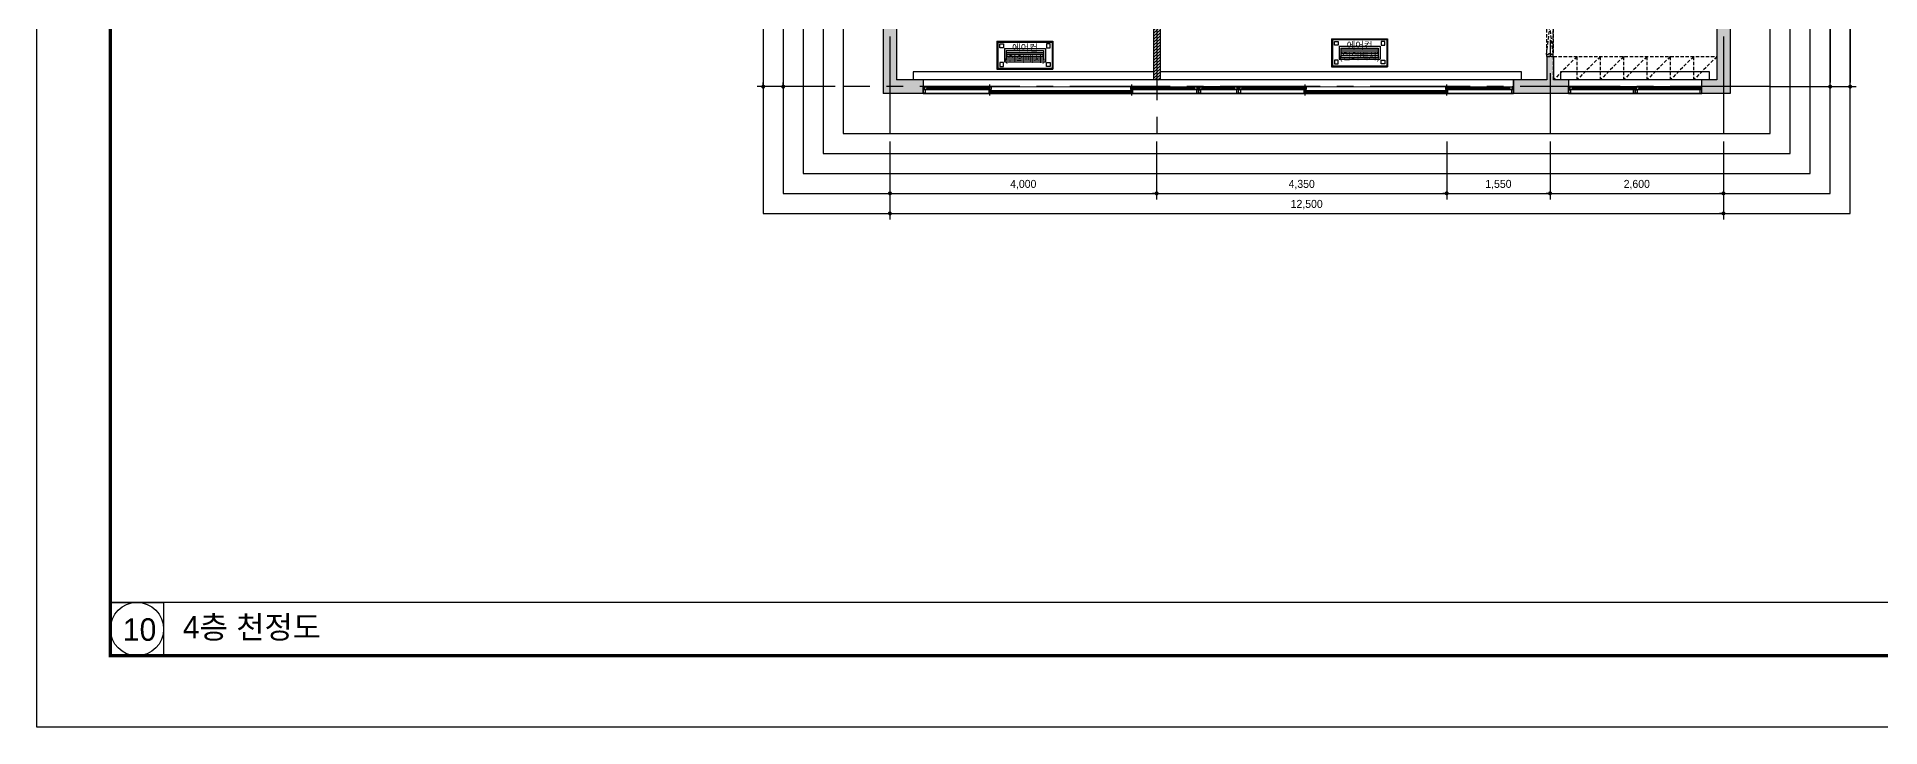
# Model space of a CAD drawing. Header units: millimetres. Extents: x -224448 to 1592092, y -164641 to 319001.
# Drawn here: x -180323 to -152682, y 75662 to 86008 of the extents above; entities that cross this region are included whole.
import ezdxf

# ---------------------------------------------------------------- set-up
doc = ezdxf.new("R2010")
doc.units = ezdxf.units.MM
doc.linetypes.add('CENTER2', pattern=[1.125, 0.75, -0.125, 0.125, -0.125])
doc.linetypes.add('HIDDEN', pattern=[9.525, 6.35, -3.175])
doc.layers.get('Defpoints').update_dxf_attribs({"color": 35})
for name, color, linetype in [('ARREA', 1, 'Continuous'), ('DIM', 3, 'Continuous'), ('I-LIGHT', 1, 'Continuous'), ('I_CON', 2, 'Continuous'), ('I_FORMAT', 7, 'Continuous'), ('I_FUR', 6, 'Continuous'), ('I_HAT', 8, 'Continuous'), ('I_TXT', 7, 'Continuous'), ('I_WALL', 3, 'Continuous'), ('I_WIN', 5, 'Continuous')]:
    doc.layers.add(name, color=color, linetype=linetype)
doc.layers.add('I_DIM', color=1, linetype='Continuous', lineweight=13)
doc.styles.add('HY울릉도', font='')
doc.styles.add('IABU-글꼴스타일', font='')
doc.styles.add('sim', font='')
doc.styles.get("Standard").update_dxf_attribs({"font": 'arial.ttf'})
doc.styles.get('HY울릉도').set_extended_font_data('HY울릉도L')
doc.styles.get('IABU-글꼴스타일').set_extended_font_data('HY울릉도L')
doc.styles.get('sim').set_extended_font_data('Pretendard Variable Light')
doc.dimstyles.new('IABC-100 (SUB)', dxfattribs={"dimscale": 60, "dimtxt": 2, "dimasz": 1, "dimexe": 1.5, "dimexo": 2, "dimgap": 1, "dimtad": 1, "dimdec": 0, "dimdsep": 46, "dimlunit": 6, "dimtxsty": 'IABU-글꼴스타일', "dimblk": '1234_Dot', "dimcen": 1, "dimclrd": 4, "dimclre": 4, "dimclrt": 7, "dimadec": 0, "dimazin": 0, "dimtfac": 1, "dimtdec": 0, "dimtix": 1, "dimtmove": 2, "dimatfit": 3, "dimldrblk": '1234_Dot', "dimfxl": 2, "dimtolj": 1, "dimtzin": 0, "dimarcsym": 0})
doc.dimstyles.new('ISO-25', dxfattribs={"dimtxt": 2.5, "dimasz": 2.5, "dimexe": 1.25, "dimexo": 0.625, "dimtad": 1, "dimtxsty": 'Standard', "dimcen": 2.5, "dimadec": 0, "dimazin": 0, "dimtfac": 1, "dimtmove": 0, "dimatfit": 3, "dimfxl": 1, "dimarcsym": 0})

# ---------------------------------------------------------------- blocks, each defined once
blk = doc.blocks.new('1234_Dot')
at = {"color": 0, "linetype": 'ByBlock', "lineweight": -2}
blk.add_line((-0.5, 0), (-1, 0), dxfattribs=at)
at = {"color": 0, "linetype": 'ByBlock', "const_width": 0.5}
blk.add_lwpolyline([(-0.25, 0, 1), (0.25, 0, 1)], format="xyb", close=True, dxfattribs=at)
blk = doc.blocks.new('*D1186')
at = {"layer": 'Defpoints', "color": 0, "lineweight": 211, "ltscale": 50, "transparency": 16777216}
for p in [(-154331, 94762), (-154331, 85262), (-153131, 85262)]:
    blk.add_point(p, dxfattribs=at)
at = {"layer": 'DIM', "color": 4, "lineweight": -2, "ltscale": 50, "transparency": 16777216}
for p, q in [((-154211, 94762), (-153041, 94762)), ((-153131, 94702), (-153131, 85322)), ((-154211, 85262), (-153041, 85262))]:
    blk.add_line(p, q, dxfattribs=at)
at = {"layer": 'DIM', "color": 4, "lineweight": -2, "ltscale": 50, "transparency": 16777216, "xscale": 60, "yscale": 60, "zscale": 60}
for p, rotation in [((-153131, 94762), 90), ((-153131, 85262), 270)]:
    blk.add_blockref('1234_Dot', p, dxfattribs=dict(at, rotation=rotation))
at = {"layer": 'DIM', "color": 7, "ltscale": 50, "transparency": 16777216, "insert": (-153262, 90012), "char_height": 120, "attachment_point": 5, "rotation": 90, "style": 'IABU-글꼴스타일'}
blk.add_mtext('\\A1;9,500', dxfattribs=at)
blk = doc.blocks.new('*D1188')
at = {"layer": 'Defpoints', "color": 0, "lineweight": 211, "ltscale": 50, "transparency": 16777216}
for p in [(-163531, 84562), (-159181, 84562), (-159181, 83662)]:
    blk.add_point(p, dxfattribs=at)
at = {"layer": 'DIM', "color": 4, "lineweight": -2, "ltscale": 50, "transparency": 16777216}
for p, q in [((-163531, 84442), (-163531, 83572)), ((-159181, 84442), (-159181, 83572)), ((-163471, 83662), (-159241, 83662))]:
    blk.add_line(p, q, dxfattribs=at)
at = {"layer": 'DIM', "color": 4, "lineweight": -2, "ltscale": 50, "transparency": 16777216, "xscale": 60, "yscale": 60, "zscale": 60, "rotation": 180}
blk.add_blockref('1234_Dot', (-163531, 83662), dxfattribs=at)
at = {"layer": 'DIM', "color": 4, "lineweight": -2, "ltscale": 50, "transparency": 16777216, "xscale": 60, "yscale": 60, "zscale": 60}
blk.add_blockref('1234_Dot', (-159181, 83662), dxfattribs=at)
at = {"layer": 'DIM', "color": 7, "ltscale": 50, "transparency": 16777216, "insert": (-161356, 83793), "char_height": 120, "attachment_point": 5, "style": 'IABU-글꼴스타일'}
blk.add_mtext('\\A1;4,350', dxfattribs=at)
blk = doc.blocks.new('J20')
at = {"layer": 'I-LIGHT', "color": 144}
for p, q in [((33370, 27039), (33370, 26619)), ((33370, 27039), (34210, 27039)), ((33384, 27025), (33384, 26633)), ((33384, 27025), (34196, 27025)), ((33482, 26927), (33482, 26731)), ((33482, 26927), (34098, 26927)), ((33510, 26899), (33510, 26759)), ((33510, 26899), (34070, 26899)), ((33510, 26899), (34070, 26899)), ((33510, 26871), (34070, 26871)), ((33510, 26843), (34070, 26843)), ((33510, 26815), (34070, 26815)), ((34070, 26899), (34070, 26759)), ((34098, 26927), (34098, 26731)), ((34196, 27025), (34196, 26633)), ((34210, 27039), (34210, 26619)), ((33370, 26619), (34210, 26619)), ((33384, 26633), (34196, 26633)), ((33482, 26731), (34098, 26731)), ((33510, 26787), (34070, 26787)), ((33510, 26759), (34070, 26759)), ((33510, 26759), (34070, 26759)), ((33510, 26759), (34070, 26759)), ((33510, 26759), (34070, 26759)), ((33510, 26731), (34070, 26731))]:
    blk.add_line(p, q, dxfattribs=at)
for points in [[(33468, 26941), (33412, 26941), (33412, 26997), (33468, 26997)], [(34112, 26941), (34168, 26941), (34168, 26997), (34112, 26997)], [(33468, 26717), (33412, 26717), (33412, 26661), (33468, 26661)], [(34112, 26717), (34168, 26717), (34168, 26661), (34112, 26661)]]:
    blk.add_lwpolyline(points, close=True, dxfattribs=at)
blk = doc.blocks.new('win11')
at = {"layer": 'I_WIN', "linetype": 'Continuous'}
for p, q in [((-132830, -160207), (-132860, -160207)), ((-132860, -160207), (-132860, -160298)), ((-132860, -160298), (-132860, -160307)), ((-132860, -160307), (-128735, -160306)), ((-132860, -160307), (-132843, -160307)), ((-132843, -160307), (-132843, -160258)), ((-132843, -160258), (-132830, -160258)), ((-132840, -160262), (-131860, -160262)), ((-132840, -160302), (-132840, -160262)), ((-132840, -160262), (-132802, -160262)), ((-132840, -160302), (-131860, -160302)), ((-132802, -160302), (-132840, -160302)), ((-132830, -160207), (-128765, -160207)), ((-132830, -160255), (-132830, -160207)), ((-132830, -160258), (-132830, -160255)), ((-132802, -160276), (-132807, -160278)), ((-132807, -160278), (-132807, -160285)), ((-132807, -160285), (-132802, -160286)), ((-132805, -160279), (-132805, -160283)), ((-132802, -160262), (-132802, -160276)), ((-132802, -160276), (-132799, -160277)), ((-132802, -160279), (-131860, -160279)), ((-131860, -160283), (-132802, -160283)), ((-132802, -160287), (-132799, -160286)), ((-132802, -160286), (-132802, -160302)), ((-132799, -160277), (-132798, -160278)), ((-132799, -160286), (-132798, -160285)), ((-132798, -160278), (-132798, -160279)), ((-132798, -160285), (-132798, -160283)), ((-131881, -160278), (-131882, -160279)), ((-131881, -160285), (-131882, -160283)), ((-131878, -160276), (-131881, -160277)), ((-131881, -160277), (-131881, -160278)), ((-131881, -160286), (-131881, -160285)), ((-131878, -160287), (-131881, -160286)), ((-131878, -160211), (-129735, -160211)), ((-131878, -160251), (-131878, -160211)), ((-131878, -160211), (-131843, -160211)), ((-131878, -160229), (-129735, -160229)), ((-129735, -160233), (-131878, -160233)), ((-131878, -160251), (-129735, -160251)), ((-131843, -160251), (-131878, -160251)), ((-131843, -160262), (-131878, -160262)), ((-131878, -160262), (-131878, -160276)), ((-131878, -160276), (-131872, -160278)), ((-131872, -160285), (-131878, -160286)), ((-131878, -160286), (-131878, -160302)), ((-131878, -160302), (-131843, -160302)), ((-131872, -160278), (-131872, -160285)), ((-131872, -160279), (-131872, -160283)), ((-131860, -160176), (-131860, -160341)), ((-131843, -160226), (-131848, -160228)), ((-131848, -160228), (-131848, -160234)), ((-131848, -160233), (-131848, -160229)), ((-131848, -160234), (-131843, -160236)), ((-131843, -160211), (-131843, -160226)), ((-131843, -160225), (-131840, -160227)), ((-131843, -160237), (-131840, -160235)), ((-131843, -160236), (-131843, -160251)), ((-131843, -160302), (-131843, -160262)), ((-131840, -160227), (-131840, -160228)), ((-131840, -160228), (-131839, -160229)), ((-131840, -160234), (-131839, -160233)), ((-131840, -160235), (-131840, -160234)), ((-129756, -160228), (-129757, -160229)), ((-129756, -160235), (-129757, -160233)), ((-129753, -160225), (-129756, -160227)), ((-129756, -160227), (-129756, -160228)), ((-129756, -160236), (-129756, -160235)), ((-129753, -160237), (-129756, -160236)), ((-129753, -160226), (-129753, -160211)), ((-129753, -160211), (-129718, -160211)), ((-129747, -160228), (-129753, -160226)), ((-129753, -160236), (-129747, -160234)), ((-129753, -160251), (-129753, -160236)), ((-129718, -160251), (-129753, -160251)), ((-129753, -160302), (-129753, -160262)), ((-129753, -160262), (-129718, -160262)), ((-129718, -160302), (-129753, -160302)), ((-129753, -160302), (-128735, -160302)), ((-129747, -160234), (-129747, -160228)), ((-129747, -160229), (-129747, -160233)), ((-129735, -160173), (-129735, -160341)), ((-129735, -160262), (-128735, -160262)), ((-129718, -160276), (-129723, -160278)), ((-129723, -160278), (-129723, -160285)), ((-129723, -160279), (-128788, -160279)), ((-128788, -160283), (-129723, -160283)), ((-129723, -160285), (-129718, -160286)), ((-129718, -160211), (-129718, -160251)), ((-129718, -160262), (-129718, -160276)), ((-129718, -160276), (-129715, -160277)), ((-129718, -160287), (-129715, -160286)), ((-129718, -160286), (-129718, -160302)), ((-129715, -160277), (-129715, -160278)), ((-129715, -160278), (-129714, -160279)), ((-129715, -160285), (-129714, -160283)), ((-129715, -160286), (-129715, -160285)), ((-128797, -160278), (-128798, -160279)), ((-128797, -160285), (-128798, -160283)), ((-128794, -160276), (-128797, -160277)), ((-128797, -160277), (-128797, -160278)), ((-128797, -160286), (-128797, -160285)), ((-128794, -160287), (-128797, -160286)), ((-128756, -160262), (-128794, -160262)), ((-128794, -160262), (-128794, -160276)), ((-128794, -160276), (-128788, -160278)), ((-128788, -160285), (-128794, -160286)), ((-128794, -160286), (-128794, -160302)), ((-128794, -160302), (-128756, -160302)), ((-128788, -160278), (-128788, -160285)), ((-128765, -160257), (-128765, -160207)), ((-128765, -160207), (-128735, -160207)), ((-128753, -160257), (-128765, -160257)), ((-128756, -160302), (-128756, -160262)), ((-128753, -160306), (-128753, -160257)), ((-128735, -160306), (-128753, -160306))]:
    blk.add_line(p, q, dxfattribs=at)
blk = doc.blocks.new('win101')
at = {"layer": 'I_WIN', "linetype": 'Continuous'}
for p, q in [((-123185, -156809), (-123185, -156800)), ((-123185, -156800), (-123168, -156800)), ((-123185, -156810), (-123185, -156801)), ((-123185, -156900), (-123185, -156809)), ((-123185, -156900), (-123185, -156810)), ((-123155, -156900), (-123185, -156900)), ((-123168, -156800), (-123168, -156849)), ((-123168, -156849), (-123155, -156849)), ((-123127, -156805), (-123165, -156805)), ((-123165, -156805), (-123165, -156845)), ((-123165, -156805), (-122185, -156805)), ((-123127, -156805), (-123165, -156805)), ((-123165, -156805), (-123165, -156845)), ((-123165, -156845), (-123127, -156845)), ((-123165, -156845), (-122185, -156845)), ((-123165, -156845), (-123127, -156845)), ((-123155, -156849), (-123155, -156852)), ((-123155, -156852), (-123155, -156900)), ((-123132, -156822), (-123127, -156821)), ((-123132, -156822), (-123127, -156821)), ((-123132, -156829), (-123132, -156822)), ((-123132, -156829), (-123132, -156822)), ((-123127, -156831), (-123132, -156829)), ((-123127, -156831), (-123132, -156829)), ((-123130, -156828), (-123130, -156824)), ((-123130, -156828), (-123130, -156824)), ((-123127, -156821), (-123127, -156805)), ((-123127, -156821), (-123127, -156805)), ((-123127, -156820), (-123124, -156821)), ((-123127, -156820), (-123124, -156821)), ((-122185, -156824), (-123127, -156824)), ((-123127, -156828), (-122185, -156828)), ((-123127, -156831), (-123124, -156830)), ((-123127, -156831), (-123124, -156830)), ((-123127, -156845), (-123127, -156831)), ((-123127, -156845), (-123127, -156831)), ((-123124, -156821), (-123123, -156822)), ((-123124, -156821), (-123123, -156822)), ((-123124, -156830), (-123123, -156829)), ((-123124, -156830), (-123123, -156829)), ((-123123, -156822), (-123123, -156824)), ((-123123, -156822), (-123123, -156824)), ((-123123, -156829), (-123123, -156828)), ((-123123, -156829), (-123123, -156828)), ((-122247, -156822), (-122248, -156824)), ((-122247, -156829), (-122248, -156828)), ((-122244, -156820), (-122247, -156821)), ((-122247, -156821), (-122247, -156822)), ((-122247, -156830), (-122247, -156829)), ((-122244, -156831), (-122247, -156830)), ((-122244, -156821), (-122244, -156805)), ((-122244, -156805), (-122206, -156805)), ((-122238, -156822), (-122244, -156821)), ((-122244, -156831), (-122238, -156829)), ((-122244, -156845), (-122244, -156831)), ((-122206, -156845), (-122244, -156845)), ((-122238, -156829), (-122238, -156822)), ((-122203, -156850), (-122215, -156850)), ((-122215, -156850), (-122215, -156900)), ((-122215, -156900), (-122185, -156900)), ((-122206, -156805), (-122206, -156845)), ((-122185, -156801), (-122203, -156801)), ((-122203, -156801), (-122203, -156850)), ((-122185, -156810), (-122185, -156801)), ((-122185, -156900), (-122185, -156810))]:
    blk.add_line(p, q, dxfattribs=at)
blk.add_lwpolyline([(-123185, -156900), (-122185, -156900), (-122185, -156801), (-123185, -156801)], close=True, dxfattribs=at)
blk = doc.blocks.new('win10')
at = {"layer": 'I_WIN', "linetype": 'Continuous'}
for p, q in [((-128735, -160207), (-128735, -160297)), ((-128705, -160207), (-128735, -160207)), ((-128735, -160207), (-128735, -160298)), ((-128735, -160297), (-128735, -160306)), ((-128735, -160298), (-128735, -160307)), ((-128735, -160307), (-128718, -160307)), ((-128718, -160307), (-128718, -160258)), ((-128718, -160258), (-128705, -160258)), ((-128715, -160302), (-128715, -160262)), ((-128715, -160262), (-128677, -160262)), ((-128715, -160262), (-128156, -160262)), ((-128715, -160302), (-128715, -160262)), ((-128715, -160262), (-128677, -160262)), ((-128677, -160302), (-128715, -160302)), ((-128715, -160302), (-128156, -160302)), ((-128677, -160302), (-128715, -160302)), ((-128705, -160255), (-128705, -160207)), ((-128705, -160258), (-128705, -160255)), ((-128677, -160276), (-128682, -160278)), ((-128677, -160276), (-128682, -160278)), ((-128682, -160278), (-128682, -160285)), ((-128682, -160278), (-128682, -160285)), ((-128682, -160285), (-128677, -160286)), ((-128682, -160285), (-128677, -160286)), ((-128680, -160279), (-128680, -160283)), ((-128680, -160279), (-128680, -160283)), ((-128677, -160262), (-128677, -160276)), ((-128677, -160262), (-128677, -160276)), ((-128677, -160276), (-128674, -160277)), ((-128677, -160276), (-128674, -160277)), ((-128677, -160279), (-128188, -160279)), ((-128188, -160283), (-128677, -160283)), ((-128677, -160287), (-128674, -160286)), ((-128677, -160286), (-128677, -160302)), ((-128677, -160287), (-128674, -160286)), ((-128677, -160286), (-128677, -160302)), ((-128674, -160277), (-128673, -160278)), ((-128674, -160277), (-128673, -160278)), ((-128674, -160286), (-128673, -160285)), ((-128674, -160286), (-128673, -160285)), ((-128673, -160278), (-128673, -160279)), ((-128673, -160278), (-128673, -160279)), ((-128673, -160285), (-128673, -160283)), ((-128673, -160285), (-128673, -160283)), ((-128197, -160278), (-128198, -160279)), ((-128197, -160285), (-128198, -160283)), ((-128194, -160276), (-128197, -160277)), ((-128197, -160277), (-128197, -160278)), ((-128197, -160286), (-128197, -160285)), ((-128194, -160287), (-128197, -160286)), ((-128156, -160262), (-128194, -160262)), ((-128194, -160262), (-128194, -160276)), ((-128194, -160276), (-128188, -160278)), ((-128188, -160285), (-128194, -160286)), ((-128194, -160286), (-128194, -160302)), ((-128194, -160302), (-128156, -160302)), ((-128188, -160278), (-128188, -160285)), ((-128165, -160257), (-128165, -160207)), ((-128165, -160207), (-128135, -160207)), ((-128153, -160257), (-128165, -160257)), ((-128156, -160302), (-128156, -160262)), ((-128153, -160306), (-128153, -160257)), ((-128135, -160306), (-128153, -160306)), ((-128135, -160207), (-128135, -160297)), ((-128135, -160297), (-128135, -160306))]:
    blk.add_line(p, q, dxfattribs=at)
blk.add_lwpolyline([(-128735, -160207), (-128135, -160207), (-128135, -160306), (-128735, -160306)], close=True, dxfattribs=at)
blk = doc.blocks.new('*D1193')
at = {"layer": 'Defpoints', "color": 0, "lineweight": 211, "ltscale": 50, "transparency": 16777216}
for p in [(-168231, 88562), (-169131, 85262), (-168231, 85262)]:
    blk.add_point(p, dxfattribs=at)
at = {"layer": 'DIM', "color": 4, "lineweight": -2, "ltscale": 50, "transparency": 16777216}
for p, q in [((-168351, 88562), (-169221, 88562)), ((-169131, 88502), (-169131, 85322)), ((-168351, 85262), (-169221, 85262))]:
    blk.add_line(p, q, dxfattribs=at)
at = {"layer": 'DIM', "color": 4, "lineweight": -2, "ltscale": 50, "transparency": 16777216, "xscale": 60, "yscale": 60, "zscale": 60}
for p, rotation in [((-169131, 88562), 90), ((-169131, 85262), 270)]:
    blk.add_blockref('1234_Dot', p, dxfattribs=dict(at, rotation=rotation))
at = {"layer": 'DIM', "color": 7, "ltscale": 50, "transparency": 16777216, "insert": (-169262, 86912), "char_height": 120, "attachment_point": 5, "rotation": 90, "style": 'IABU-글꼴스타일'}
blk.add_mtext('\\A1;3,300', dxfattribs=at)
blk = doc.blocks.new('*D1184')
at = {"layer": 'Defpoints', "color": 0, "lineweight": 211, "ltscale": 50, "transparency": 16777216}
for p in [(-168231, 95762), (-169431, 85262), (-168231, 85262)]:
    blk.add_point(p, dxfattribs=at)
at = {"layer": 'DIM', "color": 4, "lineweight": -2, "ltscale": 50, "transparency": 16777216}
for p, q in [((-168351, 95762), (-169521, 95762)), ((-169431, 95702), (-169431, 85322)), ((-168351, 85262), (-169521, 85262))]:
    blk.add_line(p, q, dxfattribs=at)
at = {"layer": 'DIM', "color": 4, "lineweight": -2, "ltscale": 50, "transparency": 16777216, "xscale": 60, "yscale": 60, "zscale": 60}
for p, rotation in [((-169431, 95762), 90), ((-169431, 85262), 270)]:
    blk.add_blockref('1234_Dot', p, dxfattribs=dict(at, rotation=rotation))
at = {"layer": 'DIM', "color": 7, "ltscale": 50, "transparency": 16777216, "insert": (-169562, 90512), "char_height": 120, "attachment_point": 5, "rotation": 90, "style": 'IABU-글꼴스타일'}
blk.add_mtext('\\A1;10,500', dxfattribs=at)
blk = doc.blocks.new('*D1199')
at = {"layer": 'Defpoints', "color": 0, "lineweight": -2, "transparency": 16777216}
for p, q in [((-154330, 91962), (-153429, 91962)), ((-153431, 85264), (-153431, 91959)), ((-154330, 85262), (-153429, 85262))]:
    blk.add_line(p, q, dxfattribs=at)
at = {"layer": 'Defpoints', "color": 0, "lineweight": 211, "transparency": 16777216}
for p in [(-154331, 91962), (-153431, 91962), (-154331, 85262)]:
    blk.add_point(p, dxfattribs=at)
for points in [[(-153431, 91959), (-153430, 91959), (-153431, 91962)], [(-153431, 85264), (-153430, 85264), (-153431, 85262)]]:
    blk.add_solid(points, dxfattribs=at)
at = {"layer": 'Defpoints', "color": 0, "transparency": 16777216, "insert": (-153433, 88612), "char_height": 2.5, "attachment_point": 5, "rotation": 90}
blk.add_mtext('6700', dxfattribs=at)
blk = doc.blocks.new('*D1204')
at = {"layer": 'Defpoints', "color": 0, "lineweight": 211, "ltscale": 50, "transparency": 16777216}
for p in [(-157631, 84562), (-155031, 84562), (-155031, 83662)]:
    blk.add_point(p, dxfattribs=at)
at = {"layer": 'DIM', "color": 4, "lineweight": -2, "ltscale": 50, "transparency": 16777216}
for p, q in [((-157631, 84442), (-157631, 83572)), ((-155031, 84442), (-155031, 83572)), ((-157571, 83662), (-155091, 83662))]:
    blk.add_line(p, q, dxfattribs=at)
at = {"layer": 'DIM', "color": 4, "lineweight": -2, "ltscale": 50, "transparency": 16777216, "xscale": 60, "yscale": 60, "zscale": 60, "rotation": 180}
blk.add_blockref('1234_Dot', (-157631, 83662), dxfattribs=at)
at = {"layer": 'DIM', "color": 4, "lineweight": -2, "ltscale": 50, "transparency": 16777216, "xscale": 60, "yscale": 60, "zscale": 60}
blk.add_blockref('1234_Dot', (-155031, 83662), dxfattribs=at)
at = {"layer": 'DIM', "color": 7, "ltscale": 50, "transparency": 16777216, "insert": (-156331, 83793), "char_height": 120, "attachment_point": 5, "style": 'IABU-글꼴스타일'}
blk.add_mtext('\\A1;2,600', dxfattribs=at)
blk = doc.blocks.new('*D1187')
at = {"layer": 'Defpoints', "color": 0, "lineweight": 211, "ltscale": 50, "transparency": 16777216}
for p in [(-154331, 91962), (-154331, 85262), (-153431, 85262)]:
    blk.add_point(p, dxfattribs=at)
at = {"layer": 'DIM', "color": 4, "lineweight": -2, "ltscale": 50, "transparency": 16777216}
for p, q in [((-154211, 91962), (-153341, 91962)), ((-153431, 91902), (-153431, 85322)), ((-154211, 85262), (-153341, 85262))]:
    blk.add_line(p, q, dxfattribs=at)
at = {"layer": 'DIM', "color": 4, "lineweight": -2, "ltscale": 50, "transparency": 16777216, "xscale": 60, "yscale": 60, "zscale": 60}
for p, rotation in [((-153431, 91962), 90), ((-153431, 85262), 270)]:
    blk.add_blockref('1234_Dot', p, dxfattribs=dict(at, rotation=rotation))
at = {"layer": 'DIM', "color": 7, "ltscale": 50, "transparency": 16777216, "insert": (-153562, 88612), "char_height": 120, "attachment_point": 5, "rotation": 90, "style": 'IABU-글꼴스타일'}
blk.add_mtext('\\A1;6,700', dxfattribs=at)
blk = doc.blocks.new('*D1202')
at = {"layer": 'Defpoints', "color": 0, "lineweight": 211, "ltscale": 50, "transparency": 16777216}
for p in [(-167531, 84562), (-163531, 84562), (-163531, 83662)]:
    blk.add_point(p, dxfattribs=at)
at = {"layer": 'DIM', "color": 4, "lineweight": -2, "ltscale": 50, "transparency": 16777216}
for p, q in [((-167531, 84442), (-167531, 83572)), ((-163531, 84442), (-163531, 83572)), ((-167471, 83662), (-163591, 83662))]:
    blk.add_line(p, q, dxfattribs=at)
at = {"layer": 'DIM', "color": 4, "lineweight": -2, "ltscale": 50, "transparency": 16777216, "xscale": 60, "yscale": 60, "zscale": 60, "rotation": 180}
blk.add_blockref('1234_Dot', (-167531, 83662), dxfattribs=at)
at = {"layer": 'DIM', "color": 4, "lineweight": -2, "ltscale": 50, "transparency": 16777216, "xscale": 60, "yscale": 60, "zscale": 60}
blk.add_blockref('1234_Dot', (-163531, 83662), dxfattribs=at)
at = {"layer": 'DIM', "color": 7, "ltscale": 50, "transparency": 16777216, "insert": (-165531, 83793), "char_height": 120, "attachment_point": 5, "style": 'IABU-글꼴스타일'}
blk.add_mtext('\\A1;4,000', dxfattribs=at)
blk = doc.blocks.new('*D1203')
at = {"layer": 'Defpoints', "color": 0, "lineweight": 211, "ltscale": 50, "transparency": 16777216}
for p in [(-159181, 84562), (-157631, 84562), (-157631, 83662)]:
    blk.add_point(p, dxfattribs=at)
at = {"layer": 'DIM', "color": 4, "lineweight": -2, "ltscale": 50, "transparency": 16777216}
for p, q in [((-159181, 84442), (-159181, 83572)), ((-157631, 84442), (-157631, 83572)), ((-159121, 83662), (-157691, 83662))]:
    blk.add_line(p, q, dxfattribs=at)
at = {"layer": 'DIM', "color": 4, "lineweight": -2, "ltscale": 50, "transparency": 16777216, "xscale": 60, "yscale": 60, "zscale": 60, "rotation": 180}
blk.add_blockref('1234_Dot', (-159181, 83662), dxfattribs=at)
at = {"layer": 'DIM', "color": 4, "lineweight": -2, "ltscale": 50, "transparency": 16777216, "xscale": 60, "yscale": 60, "zscale": 60}
blk.add_blockref('1234_Dot', (-157631, 83662), dxfattribs=at)
at = {"layer": 'DIM', "color": 7, "ltscale": 50, "transparency": 16777216, "insert": (-158406, 83793), "char_height": 120, "attachment_point": 5, "style": 'IABU-글꼴스타일'}
blk.add_mtext('\\A1;1,550', dxfattribs=at)
blk = doc.blocks.new('FR1')
at = {"layer": 'Defpoints'}
blk.add_lwpolyline([(89059, 47504), (131059, 47504), (131059, 17804), (89059, 17804)], close=True, dxfattribs=at)
at = {"layer": 'I_FORMAT'}
blk.add_line((126044, 19673), (90159, 19673), dxfattribs=at)
at = {"layer": 'I_FORMAT', "const_width": 50.2}
blk.add_lwpolyline([(126044, 18873), (90159, 18873), (90159, 46435), (126044, 46435)], dxfattribs=at)
at = {"layer": 'I_FORMAT'}
blk.add_lwpolyline([(90159, 19673), (90959, 19673), (90959, 18873), (90159, 18873)], close=True, dxfattribs=at)
blk.add_circle((90559, 19273), 400, dxfattribs=at)
blk = doc.blocks.new('*D1189')
at = {"layer": 'Defpoints', "color": 0, "lineweight": 211, "ltscale": 50, "transparency": 16777216}
for p in [(-167531, 84562), (-155031, 84562), (-155031, 83362)]:
    blk.add_point(p, dxfattribs=at)
at = {"layer": 'DIM', "color": 4, "lineweight": -2, "ltscale": 50, "transparency": 16777216}
for p, q in [((-167531, 84442), (-167531, 83272)), ((-155031, 84442), (-155031, 83272)), ((-167471, 83362), (-155091, 83362))]:
    blk.add_line(p, q, dxfattribs=at)
at = {"layer": 'DIM', "color": 4, "lineweight": -2, "ltscale": 50, "transparency": 16777216, "xscale": 60, "yscale": 60, "zscale": 60, "rotation": 180}
blk.add_blockref('1234_Dot', (-167531, 83362), dxfattribs=at)
at = {"layer": 'DIM', "color": 4, "lineweight": -2, "ltscale": 50, "transparency": 16777216, "xscale": 60, "yscale": 60, "zscale": 60}
blk.add_blockref('1234_Dot', (-155031, 83362), dxfattribs=at)
at = {"layer": 'DIM', "color": 7, "ltscale": 50, "transparency": 16777216, "insert": (-161281, 83493), "char_height": 120, "attachment_point": 5, "style": 'IABU-글꼴스타일'}
blk.add_mtext('\\A1;12,500', dxfattribs=at)
blk = doc.blocks.new('j 10')
at = {"layer": 'I_FUR', "color": 8, "linetype": 'HIDDEN', "ltscale": 8}
for p, q in [((300474, 48442), (300574, 48442)), ((300474, 48412), (300474, 48442)), ((300474, 48442), (300474, 48442)), ((300474, 48412), (300474, 47572)), ((300504, 48412), (300474, 48412)), ((300474, 47572), (300574, 48412)), ((300574, 47582), (300474, 48412)), ((300504, 48402), (300504, 48412)), ((300544, 48402), (300504, 48402)), ((300574, 48412), (300544, 48412)), ((300544, 48412), (300544, 48402)), ((300574, 48442), (300574, 48412)), ((300574, 47572), (300574, 48412)), ((300574, 48412), (300574, 47582)), ((300504, 47572), (300474, 47572)), ((300474, 47572), (300474, 47542)), ((300544, 47582), (300504, 47582)), ((300504, 47582), (300504, 47572)), ((300544, 47572), (300544, 47582)), ((300574, 47572), (300544, 47572)), ((300574, 47542), (300574, 47572)), ((300474, 47542), (300574, 47542)), ((300474, 47542), (300474, 47542))]:
    blk.add_line(p, q, dxfattribs=at)

msp = doc.modelspace()

# ---------------------------------------------------------------- hatches: boundary and pattern name
at = {"layer": 'I_HAT'}
h = msp.add_hatch(color=256, dxfattribs=at)
h.dxf.hatch_style = 1
h.paths.add_polyline_path([(-154930.624, 96461.633), (-154930.624, 96661.633), (-155530.624, 96661.633), (-155530.624, 96461.633), (-155130.624, 96461.633), (-155130.624, 94811.633), (-155130.624, 92011.633), (-155130.624, 85361.633), (-155355.624, 85361.633), (-155355.624, 85161.633), (-154930.624, 85161.633)])
h.paths.add_polyline_path([(-157355.624, 85361.633), (-157580.624, 85361.633), (-157580.624, 85711.633), (-157680.624, 85711.633), (-157680.624, 85361.633), (-158180.624, 85361.633), (-158180.624, 85161.633), (-157355.624, 85161.633)])
h.paths.add_polyline_path([(-167430.624, 88511.633), (-167430.624, 90511.633), (-167430.624, 94711.633), (-167430.624, 95561.633), (-167630.624, 95561.633), (-167630.624, 85161.633), (-167030.624, 85161.633), (-167030.624, 85361.633), (-167430.624, 85361.633)])
h.paths.add_polyline_path([(-167030.624, 96661.633), (-167630.624, 96661.633), (-167630.624, 96461.633), (-167030.624, 96461.633)])
h = msp.add_hatch(dxfattribs=at)
h.set_pattern_fill('ANSI31', color=256, scale=10)
h.set_pattern_definition([(45, (-428983.108, 42020), (-22.4506403, 22.4506403), [])])
h.paths.add_polyline_path([(-164830.624, 94811.633), (-167430.624, 94811.633), (-167430.624, 94711.633), (-164830.624, 94711.633), (-164830.624, 94720.641)])
h.paths.add_polyline_path([(-160180.624, 94811.633), (-163328.14, 94811.633), (-163328.14, 94711.633), (-163280.624, 94711.633), (-163280.624, 91561.633), (-163180.624, 91561.633), (-160930.624, 91561.633), (-160930.624, 91661.633), (-163180.624, 91661.633), (-163180.624, 94711.633), (-160180.624, 94711.633)])
h.paths.add_polyline_path([(-156880.624, 94811.633), (-157130.624, 94811.633), (-157130.624, 94861.633), (-157230.624, 94861.633), (-157230.624, 94811.633), (-159280.624, 94811.633), (-159280.624, 94711.633), (-159080.624, 94711.633), (-159080.624, 91661.633), (-159130.624, 91661.633), (-159130.624, 91561.633), (-158980.624, 91561.633), (-158980.624, 91911.633), (-158930.624, 91911.633), (-158930.624, 92011.633), (-158980.624, 92011.633), (-158980.624, 94711.633), (-156880.624, 94711.633)])
h.paths.add_polyline_path([(-155130.624, 94811.633), (-155378.14, 94811.633), (-155378.14, 94711.633), (-155130.624, 94711.633)])
h.paths.add_polyline_path([(-157130.624, 96461.633), (-157230.624, 96461.633), (-157230.624, 95761.633), (-157130.624, 95761.633)])
h.paths.add_polyline_path([(-155130.624, 92011.633), (-158030.624, 92011.633), (-158030.624, 91911.633), (-157680.624, 91911.633), (-157680.624, 86611.633), (-157580.624, 86611.633), (-157580.624, 91911.633), (-155130.624, 91911.633)])
h.paths.add_polyline_path([(-163480.624, 88611.633), (-163780.624, 88611.633), (-163780.624, 89561.633), (-163830.624, 89561.633), (-163830.624, 88511.633), (-163580.624, 88511.633), (-163580.624, 88461.633), (-163480.624, 88461.633)])
h.paths.add_polyline_path([(-163830.624, 89561.633), (-163880.624, 89561.633), (-163880.624, 88611.633), (-167430.624, 88611.633), (-167430.624, 88511.633), (-163830.624, 88511.633)])
h.paths.add_polyline_path([(-163180.624, 90661.633), (-163280.624, 90661.633), (-163280.624, 90611.633), (-163830.624, 90611.633), (-163830.624, 90461.633), (-163780.624, 90461.633), (-163780.624, 90511.633), (-163180.624, 90511.633)])
h.paths.add_polyline_path([(-163830.624, 90611.633), (-167430.624, 90611.633), (-167430.624, 90511.633), (-163880.624, 90511.633), (-163880.624, 90461.633), (-163830.624, 90461.633)])
h.paths.add_polyline_path([(-163480.624, 87561.633), (-163580.624, 87561.633), (-163580.624, 85361.633), (-163480.624, 85361.633)])

# ---------------------------------------------------------------- linework, layer by layer
at = {"layer": 'ARREA', "color": 1, "linetype": 'CENTER2', "ltscale": 2000}
for p, q in [((-167530.624, 97261.633), (-167530.624, 84561.633)), ((-155030.624, 97261.633), (-155030.624, 84561.633)), ((-157630.624, 92211.633), (-157630.624, 84561.633)), ((-163530.624, 88811.633), (-163530.624, 84561.633)), ((-154330.624, 85261.633), (-168230.624, 85261.633))]:
    msp.add_line(p, q, dxfattribs=at)
at = {"layer": 'Defpoints'}
for points in [[(-153130.624, 98461.633), (-169430.624, 98461.633), (-169430.624, 83361.633), (-153130.624, 83361.633)], [(-153430.624, 98161.633), (-169130.624, 98161.633), (-169130.624, 83661.633), (-153430.624, 83661.633)], [(-153730.624, 97861.633), (-168830.624, 97861.633), (-168830.624, 83961.633), (-153730.624, 83961.633)], [(-154030.624, 97561.633), (-168530.624, 97561.633), (-168530.624, 84261.633), (-154030.624, 84261.633)], [(-154330.624, 97261.633), (-168230.624, 97261.633), (-168230.624, 84561.633), (-154330.624, 84561.633)]]:
    msp.add_lwpolyline(points, close=True, dxfattribs=at)
at = {"layer": 'I-LIGHT', "color": 6, "ltscale": 50}
for points in [[(-163580.624, 85481.633), (-167180.624, 85481.633), (-167180.624, 85361.633), (-167180.624, 85361.633)], [(-158060.624, 85361.633), (-158060.624, 85361.633), (-158060.624, 85481.633), (-163480.624, 85481.633)], [(-155243.124, 85361.633), (-155243.124, 85481.633), (-157475.624, 85481.633), (-157475.624, 85361.633)]]:
    msp.add_lwpolyline(points, dxfattribs=at)
at = {"layer": 'I_CON', "color": 2}
for p, q in [((-154930.624, 96461.633), (-154930.624, 85161.633)), ((-167630.624, 95561.633), (-167630.624, 85161.633)), ((-155130.624, 92011.633), (-155130.624, 85361.633)), ((-167430.624, 88511.633), (-167430.624, 85361.633)), ((-157580.624, 85711.633), (-157680.624, 85711.633)), ((-157680.624, 85711.633), (-157680.624, 85361.633)), ((-157580.624, 85711.633), (-157580.624, 85361.633)), ((-167030.624, 85161.633), (-167630.624, 85161.633)), ((-167030.624, 85361.633), (-167430.624, 85361.633)), ((-167030.624, 85361.633), (-167030.624, 85161.633)), ((-157680.624, 85361.633), (-158180.624, 85361.633)), ((-158180.624, 85361.633), (-158180.624, 85161.633)), ((-157355.624, 85161.633), (-158180.624, 85161.633)), ((-157355.624, 85361.633), (-157580.624, 85361.633)), ((-155130.624, 85361.633), (-155355.624, 85361.633)), ((-154930.624, 85161.633), (-155355.624, 85161.633))]:
    msp.add_line(p, q, dxfattribs=at)
for points in [[(-157355.624, 85361.633), (-157355.624, 85161.633)], [(-155355.624, 85161.633), (-155355.624, 85361.633)]]:
    msp.add_lwpolyline(points, dxfattribs=at)
at = {"layer": 'I_FUR', "color": 8, "linetype": 'HIDDEN', "ltscale": 8}
for p, q in [((-157230.624, 85711.633), (-157580.624, 85361.633)), ((-157230.624, 85711.633), (-157230.624, 85361.633)), ((-156880.624, 85711.633), (-157230.624, 85361.633)), ((-156880.624, 85711.633), (-156880.624, 85361.633)), ((-156530.624, 85711.633), (-156880.624, 85361.633)), ((-156530.624, 85711.633), (-156530.624, 85361.633)), ((-156180.624, 85711.633), (-156530.624, 85361.633)), ((-156180.624, 85711.633), (-156180.624, 85361.633)), ((-155830.624, 85711.633), (-156180.624, 85361.633)), ((-155830.624, 85711.633), (-155830.624, 85361.633)), ((-155480.624, 85711.633), (-155830.624, 85361.633)), ((-155480.624, 85711.633), (-155480.624, 85361.633)), ((-155130.624, 85711.633), (-155480.624, 85361.633))]:
    msp.add_line(p, q, dxfattribs=at)
msp.add_lwpolyline([(-157580.624, 85711.633), (-155130.624, 85711.633), (-155130.624, 85361.633), (-157580.624, 85361.633)], close=True, dxfattribs=at)
at = {"layer": 'I_WALL'}
for p, q in [((-163580.624, 87561.633), (-163580.624, 85361.633)), ((-163480.624, 87561.633), (-163480.624, 85361.633)), ((-163480.624, 85361.633), (-163580.624, 85361.633))]:
    msp.add_line(p, q, dxfattribs=at)
at = {"layer": 'I_WIN'}
for points in [[(-167030.624, 85161.633), (-158180.624, 85161.633), (-158180.624, 85361.633), (-167030.624, 85361.633)], [(-157355.624, 85161.633), (-155355.624, 85161.633), (-155355.624, 85361.633), (-157355.624, 85361.633)]]:
    msp.add_lwpolyline(points, close=True, dxfattribs=at)

# ---------------------------------------------------------------- block references
at = {"layer": 'I_DIM', "xscale": -1, "rotation": 180}
for name, p in [('win11', (-34170.307, -75044.922)), ('win10', (-34170.307, -75044.922)), ('win11', (-29445.307, -75044.922))]:
    msp.add_blockref(name, p, dxfattribs=at)
at = {"layer": 'I_DIM'}
for p in [(-34170.307, 242062.057), (-33170.307, 242062.057)]:
    msp.add_blockref('win101', p, dxfattribs=at)
at = {"layer": 'I_HAT'}
for name, p in [('FR1', (-269381.688, 57857.947)), ('j 10', (-458158.247, 38170)), ('J20', (-194277.505, 58941.404)), ('J20', (-199295.623, 58904.401))]:
    msp.add_blockref(name, p, dxfattribs=at)

# ---------------------------------------------------------------- texts
at = {"layer": 'I_FORMAT', "char_height": 337.5, "width": 7388.34687, "attachment_point": 5, "style": 'sim'}
for s, insert in [('\\pxql;10', (-175339.343, 77122.024)), ('\\pxql;4층 천정도', (-174439.234, 77142.024))]:
    msp.add_mtext(s, dxfattribs=dict(at, insert=insert))
at = {"layer": 'I_TXT', "char_height": 100, "width": 840, "attachment_point": 5, "style": 'HY울릉도'}
for insert in [(-165505.624, 85747.494), (-160487.506, 85784.496)]:
    msp.add_mtext('{\\fPretendard Variable Light|b0|i0|c129|p2;에어컨\\P(임의배치)}', dxfattribs=dict(at, insert=insert))

# ---------------------------------------------------------------- dimensions: what is measured, and where the dimension line sits
at = {"layer": 'Defpoints'}
dim = msp.add_linear_dim(base=(-153430.624, 91961.633), p1=(-154330.624, 85261.633), p2=(-154330.624, 91961.633), angle=90, dimstyle='ISO-25', dxfattribs=at)
dim.commit()
dim.dimension.update_dxf_attribs({"geometry": '*D1199', "text_midpoint": (-153432.525, 88611.633)})
at = {"layer": 'DIM', "ltscale": 50}
for base, p1, p2, picture, middle in [((-169430.624, 85261.633), (-168230.624, 95761.633), (-168230.624, 85261.633), '*D1184', (-169562.052, 90511.633)), ((-153130.624, 85261.633), (-154330.624, 94761.633), (-154330.624, 85261.633), '*D1186', (-153262.052, 90011.633)), ((-153430.624, 85261.633), (-154330.624, 91961.633), (-154330.624, 85261.633), '*D1187', (-153562.052, 88611.633)), ((-169130.624, 85261.633), (-168230.624, 88561.633), (-168230.624, 85261.633), '*D1193', (-169262.052, 86911.633))]:
    dim = msp.add_linear_dim(base=base, p1=p1, p2=p2, angle=90, dimstyle='IABC-100 (SUB)', dxfattribs=at)
    dim.commit()
    dim.dimension.update_dxf_attribs({"geometry": picture, "text_midpoint": middle})
for base, p1, p2, picture, middle in [((-163530.624, 83661.633), (-167530.624, 84561.633), (-163530.624, 84561.633), '*D1202', (-165530.624, 83793.062)), ((-155030.624, 83361.633), (-167530.624, 84561.633), (-155030.624, 84561.633), '*D1189', (-161280.624, 83493.062)), ((-159180.624, 83661.633), (-163530.624, 84561.633), (-159180.624, 84561.633), '*D1188', (-161355.624, 83793.062)), ((-157630.624, 83661.633), (-159180.624, 84561.633), (-157630.624, 84561.633), '*D1203', (-158405.624, 83793.062)), ((-155030.624, 83661.633), (-157630.624, 84561.633), (-155030.624, 84561.633), '*D1204', (-156330.624, 83793.062))]:
    dim = msp.add_linear_dim(base=base, p1=p1, p2=p2, dimstyle='IABC-100 (SUB)', dxfattribs=at)
    dim.commit()
    dim.dimension.update_dxf_attribs({"geometry": picture, "text_midpoint": middle})

doc.saveas('drawing.dxf')
